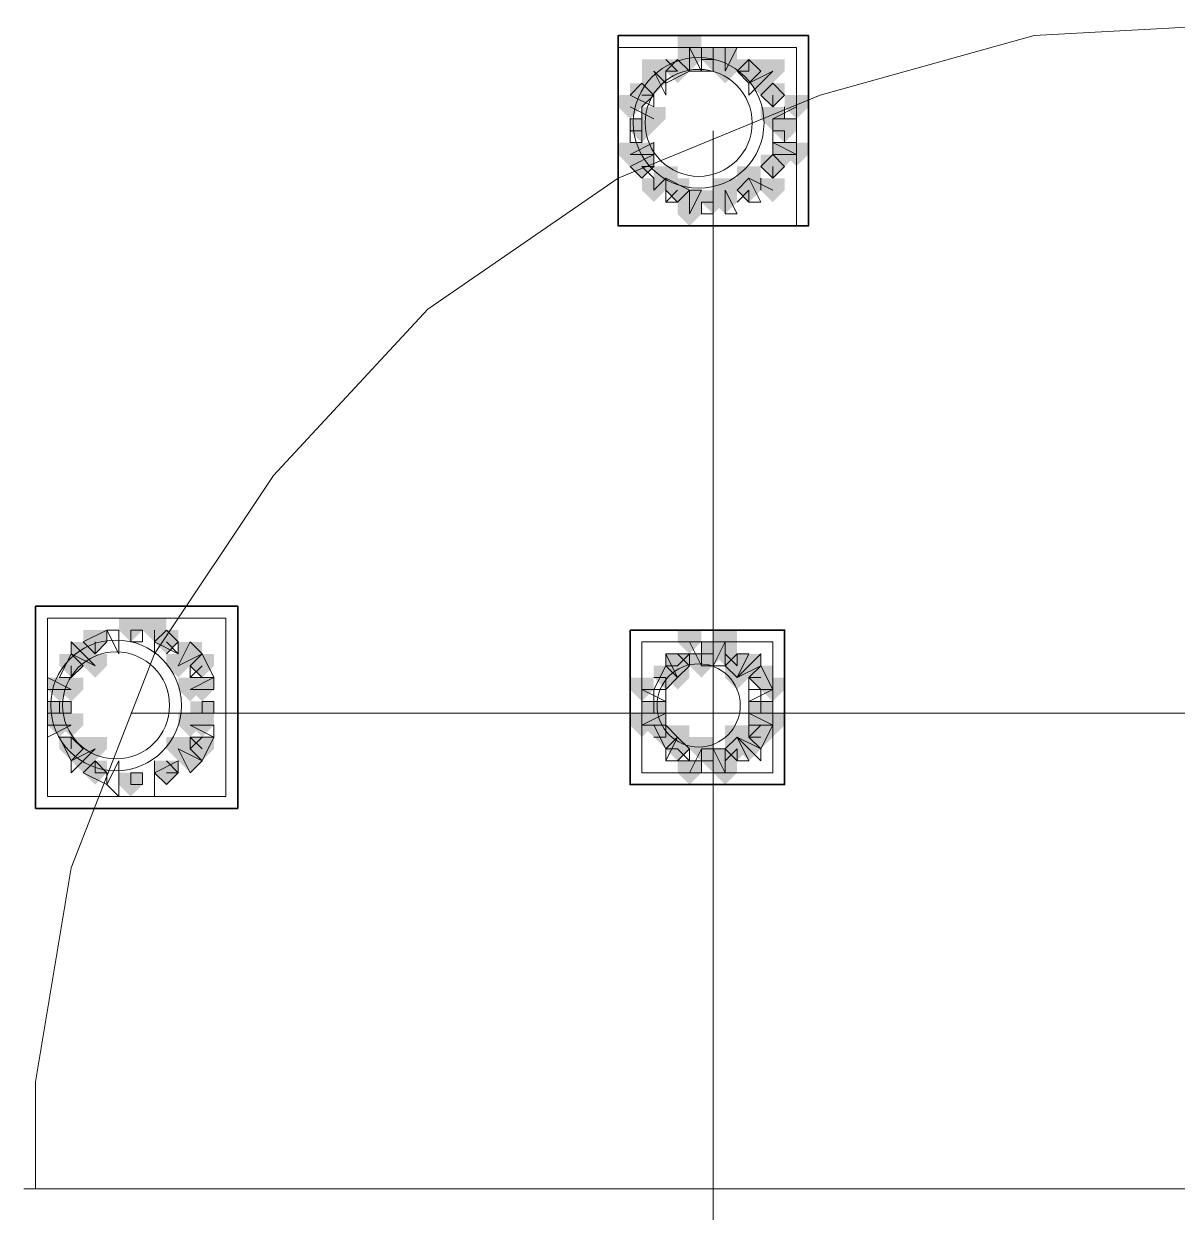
# Model space of a CAD drawing. Header units: millimetres. Extents: x 2315 to 4619, y 1334 to 1897.
# Drawn here: x 3522.01 to 3527.93, y 1554.59 to 1560.69 of the extents above; entities that cross this region are included whole.
import ezdxf

# ---------------------------------------------------------------- set-up
doc = ezdxf.new("R2010")
doc.units = ezdxf.units.MM
for name, color, linetype, true_color in [('PDF_10', 7, 'Continuous', 0x00b85c), ('PDF_AXIS', 7, 'Continuous', 0x00b85c), ('PDF_柱构件', 7, 'Continuous', 0x00b85c), ('PDF_转运站初步方案', 7, 'Continuous', 0x00b85c)]:
    doc.layers.add(name, color=color, linetype=linetype, true_color=true_color)
doc.layers.add('PDF_中心线层', color=1, linetype='Continuous')
doc.layers.add('PDF_粗实线层', color=7, linetype='Continuous')

msp = doc.modelspace()

# ---------------------------------------------------------------- hatches: boundary and pattern name
at = {"layer": 'PDF_10', "transparency": 33554559}
for points in [[(3525.5509, 1560.5703), (3525.4899, 1560.5703), (3525.4899, 1560.5093), (3525.5509, 1560.4482), (3525.612, 1560.5093), (3525.612, 1560.5703)], [(3525.5509, 1560.5703), (3525.4899, 1560.5703), (3525.4899, 1560.5093), (3525.5509, 1560.4482), (3525.612, 1560.5093), (3525.612, 1560.5703)], [(3525.5509, 1560.5703), (3525.4899, 1560.5703), (3525.4899, 1560.5093), (3525.5509, 1560.4482), (3525.612, 1560.5093), (3525.612, 1560.5703)], [(3525.3677, 1560.5093), (3525.3066, 1560.5093), (3525.3066, 1560.4482), (3525.3677, 1560.3871), (3525.4288, 1560.4482), (3525.4288, 1560.5093)], [(3525.3677, 1560.5093), (3525.3066, 1560.5093), (3525.3066, 1560.4482), (3525.3677, 1560.3871), (3525.4288, 1560.4482), (3525.4288, 1560.5093)], [(3525.7342, 1560.5093), (3525.6731, 1560.5093), (3525.6731, 1560.4482), (3525.7342, 1560.3871), (3525.7953, 1560.4482), (3525.7953, 1560.5093)], [(3525.7342, 1560.5093), (3525.6731, 1560.5093), (3525.6731, 1560.4482), (3525.7342, 1560.3871), (3525.7953, 1560.4482), (3525.7953, 1560.5093)], [(3525.1845, 1560.3871), (3525.1234, 1560.3871), (3525.1234, 1560.326), (3525.1845, 1560.2649), (3525.2455, 1560.326), (3525.2455, 1560.3871)], [(3525.1845, 1560.3871), (3525.1234, 1560.3871), (3525.1234, 1560.326), (3525.1845, 1560.2649), (3525.2455, 1560.326), (3525.2455, 1560.3871)], [(3525.8563, 1560.3871), (3525.7953, 1560.3871), (3525.7953, 1560.326), (3525.8563, 1560.2649), (3525.9174, 1560.326), (3525.9174, 1560.3871)], [(3525.8563, 1560.3871), (3525.7953, 1560.3871), (3525.7953, 1560.326), (3525.8563, 1560.2649), (3525.9174, 1560.326), (3525.9174, 1560.3871)], [(3525.8563, 1560.3871), (3525.7953, 1560.3871), (3525.7953, 1560.326), (3525.8563, 1560.2649), (3525.9174, 1560.326), (3525.9174, 1560.3871)], [(3525.1845, 1560.2039), (3525.1234, 1560.2039), (3525.1234, 1560.1428), (3525.1845, 1560.0817), (3525.2455, 1560.1428), (3525.2455, 1560.2039)], [(3525.1845, 1560.2039), (3525.1234, 1560.2039), (3525.1234, 1560.1428), (3525.1845, 1560.0817), (3525.2455, 1560.1428), (3525.2455, 1560.2039)], [(3525.9174, 1560.2039), (3525.8563, 1560.2039), (3525.8563, 1560.1428), (3525.9174, 1560.0817), (3525.9785, 1560.1428), (3525.9785, 1560.2039)], [(3525.9174, 1560.2039), (3525.8563, 1560.2039), (3525.8563, 1560.1428), (3525.9174, 1560.0817), (3525.9785, 1560.1428), (3525.9785, 1560.2039)], [(3525.1845, 1560.0206), (3525.1234, 1560.0206), (3525.1234, 1559.9595), (3525.1845, 1559.8985), (3525.2455, 1559.9595), (3525.2455, 1560.0206)], [(3525.1845, 1560.0206), (3525.1234, 1560.0206), (3525.1234, 1559.9595), (3525.1845, 1559.8985), (3525.2455, 1559.9595), (3525.2455, 1560.0206)], [(3525.8563, 1560.0206), (3525.7953, 1560.0206), (3525.7953, 1559.9595), (3525.8563, 1559.8985), (3525.9174, 1559.9595), (3525.9174, 1560.0206)], [(3525.8563, 1560.0206), (3525.7953, 1560.0206), (3525.7953, 1559.9595), (3525.8563, 1559.8985), (3525.9174, 1559.9595), (3525.9174, 1560.0206)], [(3525.8563, 1560.0206), (3525.7953, 1560.0206), (3525.7953, 1559.9595), (3525.8563, 1559.8985), (3525.9174, 1559.9595), (3525.9174, 1560.0206)], [(3525.3677, 1559.8985), (3525.3066, 1559.8985), (3525.3066, 1559.8374), (3525.3677, 1559.7763), (3525.4288, 1559.8374), (3525.4288, 1559.8985)], [(3525.3677, 1559.8985), (3525.3066, 1559.8985), (3525.3066, 1559.8374), (3525.3677, 1559.7763), (3525.4288, 1559.8374), (3525.4288, 1559.8985)], [(3525.7342, 1559.8985), (3525.6731, 1559.8985), (3525.6731, 1559.8374), (3525.7342, 1559.7763), (3525.7953, 1559.8374), (3525.7953, 1559.8985)], [(3525.7342, 1559.8985), (3525.6731, 1559.8985), (3525.6731, 1559.8374), (3525.7342, 1559.7763), (3525.7953, 1559.8374), (3525.7953, 1559.8985)], [(3525.5509, 1559.8374), (3525.4899, 1559.8374), (3525.4899, 1559.7763), (3525.5509, 1559.7152), (3525.612, 1559.7763), (3525.612, 1559.8374)], [(3525.5509, 1559.8374), (3525.4899, 1559.8374), (3525.4899, 1559.7763), (3525.5509, 1559.7152), (3525.612, 1559.7763), (3525.612, 1559.8374)], [(3522.558, 1557.6385), (3522.4969, 1557.6385), (3522.4969, 1557.5774), (3522.558, 1557.5163), (3522.619, 1557.5774), (3522.619, 1557.6385)], [(3522.558, 1557.6385), (3522.4969, 1557.6385), (3522.4969, 1557.5774), (3522.558, 1557.5163), (3522.619, 1557.5774), (3522.619, 1557.6385)], [(3522.3747, 1557.5774), (3522.3136, 1557.5774), (3522.3136, 1557.5163), (3522.3747, 1557.4552), (3522.4358, 1557.5163), (3522.4358, 1557.5774)], [(3522.3747, 1557.5774), (3522.3136, 1557.5774), (3522.3136, 1557.5163), (3522.3747, 1557.4552), (3522.4358, 1557.5163), (3522.4358, 1557.5774)], [(3522.7412, 1557.5774), (3522.6801, 1557.5774), (3522.6801, 1557.5163), (3522.7412, 1557.4552), (3522.8023, 1557.5163), (3522.8023, 1557.5774)], [(3522.7412, 1557.5774), (3522.6801, 1557.5774), (3522.6801, 1557.5163), (3522.7412, 1557.4552), (3522.8023, 1557.5163), (3522.8023, 1557.5774)], [(3525.5509, 1557.5163), (3525.4899, 1557.5163), (3525.4899, 1557.4552), (3525.5509, 1557.3941), (3525.612, 1557.4552), (3525.612, 1557.5163)], [(3525.5509, 1557.5163), (3525.4899, 1557.5163), (3525.4899, 1557.4552), (3525.5509, 1557.3941), (3525.612, 1557.4552), (3525.612, 1557.5163)], [(3525.5509, 1557.5163), (3525.4899, 1557.5163), (3525.4899, 1557.4552), (3525.5509, 1557.3941), (3525.612, 1557.4552), (3525.612, 1557.5163)], [(3522.2526, 1557.4552), (3522.1915, 1557.4552), (3522.1915, 1557.3941), (3522.2526, 1557.333), (3522.3136, 1557.3941), (3522.3136, 1557.4552)], [(3522.2526, 1557.4552), (3522.1915, 1557.4552), (3522.1915, 1557.3941), (3522.2526, 1557.333), (3522.3136, 1557.3941), (3522.3136, 1557.4552)], [(3522.9245, 1557.4552), (3522.8634, 1557.4552), (3522.8634, 1557.3941), (3522.9245, 1557.333), (3522.9855, 1557.3941), (3522.9855, 1557.4552)], [(3522.9245, 1557.4552), (3522.8634, 1557.4552), (3522.8634, 1557.3941), (3522.9245, 1557.333), (3522.9855, 1557.3941), (3522.9855, 1557.4552)], [(3525.3677, 1557.4552), (3525.3066, 1557.4552), (3525.3066, 1557.3941), (3525.3677, 1557.333), (3525.4288, 1557.3941), (3525.4288, 1557.4552)], [(3525.3677, 1557.4552), (3525.3066, 1557.4552), (3525.3066, 1557.3941), (3525.3677, 1557.333), (3525.4288, 1557.3941), (3525.4288, 1557.4552)], [(3525.6731, 1557.4552), (3525.612, 1557.4552), (3525.612, 1557.3941), (3525.6731, 1557.333), (3525.7342, 1557.3941), (3525.7342, 1557.4552)], [(3525.6731, 1557.4552), (3525.612, 1557.4552), (3525.612, 1557.3941), (3525.6731, 1557.333), (3525.7342, 1557.3941), (3525.7342, 1557.4552)], [(3525.3066, 1557.3941), (3525.2455, 1557.3941), (3525.2455, 1557.333), (3525.3066, 1557.272), (3525.3677, 1557.333), (3525.3677, 1557.3941)], [(3525.3066, 1557.3941), (3525.2455, 1557.3941), (3525.2455, 1557.333), (3525.3066, 1557.272), (3525.3677, 1557.333), (3525.3677, 1557.3941)], [(3525.7953, 1557.3941), (3525.7342, 1557.3941), (3525.7342, 1557.333), (3525.7953, 1557.272), (3525.8563, 1557.333), (3525.8563, 1557.3941)], [(3525.7953, 1557.3941), (3525.7342, 1557.3941), (3525.7342, 1557.333), (3525.7953, 1557.272), (3525.8563, 1557.333), (3525.8563, 1557.3941)], [(3522.1915, 1557.2109), (3522.1304, 1557.2109), (3522.1304, 1557.1498), (3522.1915, 1557.0887), (3522.2526, 1557.1498), (3522.2526, 1557.2109)], [(3522.1915, 1557.2109), (3522.1304, 1557.2109), (3522.1304, 1557.1498), (3522.1915, 1557.0887), (3522.2526, 1557.1498), (3522.2526, 1557.2109)], [(3522.9245, 1557.2109), (3522.8634, 1557.2109), (3522.8634, 1557.1498), (3522.9245, 1557.0887), (3522.9855, 1557.1498), (3522.9855, 1557.2109)], [(3522.9245, 1557.2109), (3522.8634, 1557.2109), (3522.8634, 1557.1498), (3522.9245, 1557.0887), (3522.9855, 1557.1498), (3522.9855, 1557.2109)], [(3525.2455, 1557.2109), (3525.1845, 1557.2109), (3525.1845, 1557.1498), (3525.2455, 1557.0887), (3525.3066, 1557.1498), (3525.3066, 1557.2109)], [(3525.2455, 1557.2109), (3525.1845, 1557.2109), (3525.1845, 1557.1498), (3525.2455, 1557.0887), (3525.3066, 1557.1498), (3525.3066, 1557.2109)], [(3525.7953, 1557.2109), (3525.7342, 1557.2109), (3525.7342, 1557.1498), (3525.7953, 1557.0887), (3525.8563, 1557.1498), (3525.8563, 1557.2109)], [(3525.7953, 1557.2109), (3525.7342, 1557.2109), (3525.7342, 1557.1498), (3525.7953, 1557.0887), (3525.8563, 1557.1498), (3525.8563, 1557.2109)], [(3525.3066, 1557.0887), (3525.2455, 1557.0887), (3525.2455, 1557.0276), (3525.3066, 1556.9666), (3525.3677, 1557.0276), (3525.3677, 1557.0887)], [(3525.3066, 1557.0887), (3525.2455, 1557.0887), (3525.2455, 1557.0276), (3525.3066, 1556.9666), (3525.3677, 1557.0276), (3525.3677, 1557.0887)], [(3525.7953, 1557.0887), (3525.7342, 1557.0887), (3525.7342, 1557.0276), (3525.7953, 1556.9666), (3525.8563, 1557.0276), (3525.8563, 1557.0887)], [(3525.7953, 1557.0887), (3525.7342, 1557.0887), (3525.7342, 1557.0276), (3525.7953, 1556.9666), (3525.8563, 1557.0276), (3525.8563, 1557.0887)], [(3522.2526, 1557.0276), (3522.1915, 1557.0276), (3522.1915, 1556.9666), (3522.2526, 1556.9055), (3522.3136, 1556.9666), (3522.3136, 1557.0276)], [(3522.2526, 1557.0276), (3522.1915, 1557.0276), (3522.1915, 1556.9666), (3522.2526, 1556.9055), (3522.3136, 1556.9666), (3522.3136, 1557.0276)], [(3522.9245, 1557.0276), (3522.8634, 1557.0276), (3522.8634, 1556.9666), (3522.9245, 1556.9055), (3522.9855, 1556.9666), (3522.9855, 1557.0276)], [(3522.9245, 1557.0276), (3522.8634, 1557.0276), (3522.8634, 1556.9666), (3522.9245, 1556.9055), (3522.9855, 1556.9666), (3522.9855, 1557.0276)], [(3525.3677, 1557.0276), (3525.3066, 1557.0276), (3525.3066, 1556.9666), (3525.3677, 1556.9055), (3525.4288, 1556.9666), (3525.4288, 1557.0276)], [(3525.3677, 1557.0276), (3525.3066, 1557.0276), (3525.3066, 1556.9666), (3525.3677, 1556.9055), (3525.4288, 1556.9666), (3525.4288, 1557.0276)], [(3525.6731, 1557.0276), (3525.612, 1557.0276), (3525.612, 1556.9666), (3525.6731, 1556.9055), (3525.7342, 1556.9666), (3525.7342, 1557.0276)], [(3525.6731, 1557.0276), (3525.612, 1557.0276), (3525.612, 1556.9666), (3525.6731, 1556.9055), (3525.7342, 1556.9666), (3525.7342, 1557.0276)], [(3525.5509, 1556.9666), (3525.4899, 1556.9666), (3525.4899, 1556.9055), (3525.5509, 1556.8444), (3525.612, 1556.9055), (3525.612, 1556.9666)], [(3525.5509, 1556.9666), (3525.4899, 1556.9666), (3525.4899, 1556.9055), (3525.5509, 1556.8444), (3525.612, 1556.9055), (3525.612, 1556.9666)], [(3525.5509, 1556.9666), (3525.4899, 1556.9666), (3525.4899, 1556.9055), (3525.5509, 1556.8444), (3525.612, 1556.9055), (3525.612, 1556.9666)], [(3522.3747, 1556.9055), (3522.3136, 1556.9055), (3522.3136, 1556.8444), (3522.3747, 1556.7833), (3522.4358, 1556.8444), (3522.4358, 1556.9055)], [(3522.3747, 1556.9055), (3522.3136, 1556.9055), (3522.3136, 1556.8444), (3522.3747, 1556.7833), (3522.4358, 1556.8444), (3522.4358, 1556.9055)], [(3522.7412, 1556.9055), (3522.6801, 1556.9055), (3522.6801, 1556.8444), (3522.7412, 1556.7833), (3522.8023, 1556.8444), (3522.8023, 1556.9055)], [(3522.7412, 1556.9055), (3522.6801, 1556.9055), (3522.6801, 1556.8444), (3522.7412, 1556.7833), (3522.8023, 1556.8444), (3522.8023, 1556.9055)], [(3522.558, 1556.8444), (3522.4969, 1556.8444), (3522.4969, 1556.7833), (3522.558, 1556.7222), (3522.619, 1556.7833), (3522.619, 1556.8444)], [(3522.558, 1556.8444), (3522.4969, 1556.8444), (3522.4969, 1556.7833), (3522.558, 1556.7222), (3522.619, 1556.7833), (3522.619, 1556.8444)]]:
    msp.add_hatch(color=256, dxfattribs=at).paths.add_polyline_path(points)
at = {"layer": 'PDF_柱构件', "transparency": 33554559}
for points in [[(3525.4288, 1560.6314), (3525.3677, 1560.6314), (3525.3677, 1560.5703), (3525.4288, 1560.5093), (3525.4899, 1560.5703), (3525.4899, 1560.6314)], [(3525.4288, 1560.5703), (3525.3677, 1560.5703), (3525.3677, 1560.5093), (3525.4288, 1560.4482), (3525.4899, 1560.5093), (3525.4899, 1560.5703)], [(3525.612, 1560.5703), (3525.5509, 1560.5703), (3525.5509, 1560.5093), (3525.612, 1560.4482), (3525.6731, 1560.5093), (3525.6731, 1560.5703)], [(3525.2455, 1560.5093), (3525.1845, 1560.5093), (3525.1845, 1560.4482), (3525.2455, 1560.3871), (3525.3066, 1560.4482), (3525.3066, 1560.5093)], [(3525.612, 1560.5093), (3525.5509, 1560.5093), (3525.5509, 1560.4482), (3525.612, 1560.3871), (3525.6731, 1560.4482), (3525.6731, 1560.5093)], [(3525.8563, 1560.5093), (3525.7953, 1560.5093), (3525.7953, 1560.4482), (3525.8563, 1560.3871), (3525.9174, 1560.4482), (3525.9174, 1560.5093)], [(3525.2455, 1560.4482), (3525.1845, 1560.4482), (3525.1845, 1560.3871), (3525.2455, 1560.326), (3525.3066, 1560.3871), (3525.3066, 1560.4482)], [(3525.7953, 1560.4482), (3525.7342, 1560.4482), (3525.7342, 1560.3871), (3525.7953, 1560.326), (3525.8563, 1560.3871), (3525.8563, 1560.4482)], [(3525.1234, 1560.326), (3525.0623, 1560.326), (3525.0623, 1560.2649), (3525.1234, 1560.2039), (3525.1845, 1560.2649), (3525.1845, 1560.326)], [(3525.9785, 1560.326), (3525.9174, 1560.326), (3525.9174, 1560.2649), (3525.9785, 1560.2039), (3526.0396, 1560.2649), (3526.0396, 1560.326)], [(3525.2455, 1560.2649), (3525.1845, 1560.2649), (3525.1845, 1560.2039), (3525.2455, 1560.1428), (3525.3066, 1560.2039), (3525.3066, 1560.2649)], [(3525.8563, 1560.2649), (3525.7953, 1560.2649), (3525.7953, 1560.2039), (3525.8563, 1560.1428), (3525.9174, 1560.2039), (3525.9174, 1560.2649)], [(3525.1234, 1560.0817), (3525.0623, 1560.0817), (3525.0623, 1560.0206), (3525.1234, 1559.9595), (3525.1845, 1560.0206), (3525.1845, 1560.0817)], [(3525.1845, 1560.0817), (3525.1234, 1560.0817), (3525.1234, 1560.0206), (3525.1845, 1559.9595), (3525.2455, 1560.0206), (3525.2455, 1560.0817)], [(3525.9174, 1560.0817), (3525.8563, 1560.0817), (3525.8563, 1560.0206), (3525.9174, 1559.9595), (3525.9785, 1560.0206), (3525.9785, 1560.0817)], [(3525.9785, 1560.0817), (3525.9174, 1560.0817), (3525.9174, 1560.0206), (3525.9785, 1559.9595), (3526.0396, 1560.0206), (3526.0396, 1560.0817)], [(3525.3066, 1559.9595), (3525.2455, 1559.9595), (3525.2455, 1559.8985), (3525.3066, 1559.8374), (3525.3677, 1559.8985), (3525.3677, 1559.9595)], [(3525.7342, 1559.9595), (3525.6731, 1559.9595), (3525.6731, 1559.8985), (3525.7342, 1559.8374), (3525.7953, 1559.8985), (3525.7953, 1559.9595)], [(3525.2455, 1559.8985), (3525.1845, 1559.8985), (3525.1845, 1559.8374), (3525.2455, 1559.7763), (3525.3066, 1559.8374), (3525.3066, 1559.8985)], [(3525.612, 1559.8985), (3525.5509, 1559.8985), (3525.5509, 1559.8374), (3525.612, 1559.7763), (3525.6731, 1559.8374), (3525.6731, 1559.8985)], [(3525.8563, 1559.8985), (3525.7953, 1559.8985), (3525.7953, 1559.8374), (3525.8563, 1559.7763), (3525.9174, 1559.8374), (3525.9174, 1559.8985)], [(3525.4288, 1559.8374), (3525.3677, 1559.8374), (3525.3677, 1559.7763), (3525.4288, 1559.7152), (3525.4899, 1559.7763), (3525.4899, 1559.8374)], [(3525.612, 1559.8374), (3525.5509, 1559.8374), (3525.5509, 1559.7763), (3525.612, 1559.7152), (3525.6731, 1559.7763), (3525.6731, 1559.8374)], [(3525.4288, 1559.7763), (3525.3677, 1559.7763), (3525.3677, 1559.7152), (3525.4288, 1559.6541), (3525.4899, 1559.7152), (3525.4899, 1559.7763)], [(3522.6801, 1557.6385), (3522.619, 1557.6385), (3522.619, 1557.5774), (3522.6801, 1557.5163), (3522.7412, 1557.5774), (3522.7412, 1557.6385)], [(3525.4288, 1557.5774), (3525.3677, 1557.5774), (3525.3677, 1557.5163), (3525.4288, 1557.4552), (3525.4899, 1557.5163), (3525.4899, 1557.5774)], [(3525.612, 1557.5774), (3525.5509, 1557.5774), (3525.5509, 1557.5163), (3525.612, 1557.4552), (3525.6731, 1557.5163), (3525.6731, 1557.5774)], [(3522.3136, 1557.5163), (3522.2526, 1557.5163), (3522.2526, 1557.4552), (3522.3136, 1557.3941), (3522.3747, 1557.4552), (3522.3747, 1557.5163)], [(3522.8634, 1557.5163), (3522.8023, 1557.5163), (3522.8023, 1557.4552), (3522.8634, 1557.3941), (3522.9245, 1557.4552), (3522.9245, 1557.5163)], [(3525.612, 1557.5163), (3525.5509, 1557.5163), (3525.5509, 1557.4552), (3525.612, 1557.3941), (3525.6731, 1557.4552), (3525.6731, 1557.5163)], [(3522.3747, 1557.4552), (3522.3136, 1557.4552), (3522.3136, 1557.3941), (3522.3747, 1557.333), (3522.4358, 1557.3941), (3522.4358, 1557.4552)], [(3522.8023, 1557.4552), (3522.7412, 1557.4552), (3522.7412, 1557.3941), (3522.8023, 1557.333), (3522.8634, 1557.3941), (3522.8634, 1557.4552)], [(3525.4899, 1557.4552), (3525.4288, 1557.4552), (3525.4288, 1557.3941), (3525.4899, 1557.333), (3525.5509, 1557.3941), (3525.5509, 1557.4552)], [(3525.7342, 1557.4552), (3525.6731, 1557.4552), (3525.6731, 1557.3941), (3525.7342, 1557.333), (3525.7953, 1557.3941), (3525.7953, 1557.4552)], [(3525.3677, 1557.3941), (3525.3066, 1557.3941), (3525.3066, 1557.333), (3525.3677, 1557.272), (3525.4288, 1557.333), (3525.4288, 1557.3941)], [(3525.6731, 1557.3941), (3525.612, 1557.3941), (3525.612, 1557.333), (3525.6731, 1557.272), (3525.7342, 1557.333), (3525.7342, 1557.3941)], [(3522.1915, 1557.333), (3522.1304, 1557.333), (3522.1304, 1557.272), (3522.1915, 1557.2109), (3522.2526, 1557.272), (3522.2526, 1557.333)], [(3522.2526, 1557.333), (3522.1915, 1557.333), (3522.1915, 1557.272), (3522.2526, 1557.2109), (3522.3136, 1557.272), (3522.3136, 1557.333)], [(3522.8634, 1557.333), (3522.8023, 1557.333), (3522.8023, 1557.272), (3522.8634, 1557.2109), (3522.9245, 1557.272), (3522.9245, 1557.333)], [(3522.9245, 1557.333), (3522.8634, 1557.333), (3522.8634, 1557.272), (3522.9245, 1557.2109), (3522.9855, 1557.272), (3522.9855, 1557.333)], [(3525.1845, 1557.333), (3525.1234, 1557.333), (3525.1234, 1557.272), (3525.1845, 1557.2109), (3525.2455, 1557.272), (3525.2455, 1557.333)], [(3525.8563, 1557.333), (3525.7953, 1557.333), (3525.7953, 1557.272), (3525.8563, 1557.2109), (3525.9174, 1557.272), (3525.9174, 1557.333)], [(3522.1915, 1557.1498), (3522.1304, 1557.1498), (3522.1304, 1557.0887), (3522.1915, 1557.0276), (3522.2526, 1557.0887), (3522.2526, 1557.1498)], [(3522.2526, 1557.1498), (3522.1915, 1557.1498), (3522.1915, 1557.0887), (3522.2526, 1557.0276), (3522.3136, 1557.0887), (3522.3136, 1557.1498)], [(3522.8634, 1557.1498), (3522.8023, 1557.1498), (3522.8023, 1557.0887), (3522.8634, 1557.0276), (3522.9245, 1557.0887), (3522.9245, 1557.1498)], [(3522.9245, 1557.1498), (3522.8634, 1557.1498), (3522.8634, 1557.0887), (3522.9245, 1557.0276), (3522.9855, 1557.0887), (3522.9855, 1557.1498)], [(3525.1845, 1557.1498), (3525.1234, 1557.1498), (3525.1234, 1557.0887), (3525.1845, 1557.0276), (3525.2455, 1557.0887), (3525.2455, 1557.1498)], [(3525.2455, 1557.1498), (3525.1845, 1557.1498), (3525.1845, 1557.0887), (3525.2455, 1557.0276), (3525.3066, 1557.0887), (3525.3066, 1557.1498)], [(3525.7953, 1557.1498), (3525.7342, 1557.1498), (3525.7342, 1557.0887), (3525.7953, 1557.0276), (3525.8563, 1557.0887), (3525.8563, 1557.1498)], [(3525.8563, 1557.1498), (3525.7953, 1557.1498), (3525.7953, 1557.0887), (3525.8563, 1557.0276), (3525.9174, 1557.0887), (3525.9174, 1557.1498)], [(3525.3677, 1557.0887), (3525.3066, 1557.0887), (3525.3066, 1557.0276), (3525.3677, 1556.9666), (3525.4288, 1557.0276), (3525.4288, 1557.0887)], [(3525.6731, 1557.0887), (3525.612, 1557.0887), (3525.612, 1557.0276), (3525.6731, 1556.9666), (3525.7342, 1557.0276), (3525.7342, 1557.0887)], [(3522.3747, 1557.0276), (3522.3136, 1557.0276), (3522.3136, 1556.9666), (3522.3747, 1556.9055), (3522.4358, 1556.9666), (3522.4358, 1557.0276)], [(3522.8023, 1557.0276), (3522.7412, 1557.0276), (3522.7412, 1556.9666), (3522.8023, 1556.9055), (3522.8634, 1556.9666), (3522.8634, 1557.0276)], [(3525.4899, 1557.0276), (3525.4288, 1557.0276), (3525.4288, 1556.9666), (3525.4899, 1556.9055), (3525.5509, 1556.9666), (3525.5509, 1557.0276)], [(3525.7342, 1557.0276), (3525.6731, 1557.0276), (3525.6731, 1556.9666), (3525.7342, 1556.9055), (3525.7953, 1556.9666), (3525.7953, 1557.0276)], [(3522.3136, 1556.9666), (3522.2526, 1556.9666), (3522.2526, 1556.9055), (3522.3136, 1556.8444), (3522.3747, 1556.9055), (3522.3747, 1556.9666)], [(3522.8634, 1556.9666), (3522.8023, 1556.9666), (3522.8023, 1556.9055), (3522.8634, 1556.8444), (3522.9245, 1556.9055), (3522.9245, 1556.9666)], [(3525.612, 1556.9666), (3525.5509, 1556.9666), (3525.5509, 1556.9055), (3525.612, 1556.8444), (3525.6731, 1556.9055), (3525.6731, 1556.9666)], [(3525.4288, 1556.9055), (3525.3677, 1556.9055), (3525.3677, 1556.8444), (3525.4288, 1556.7833), (3525.4899, 1556.8444), (3525.4899, 1556.9055)], [(3525.612, 1556.9055), (3525.5509, 1556.9055), (3525.5509, 1556.8444), (3525.612, 1556.7833), (3525.6731, 1556.8444), (3525.6731, 1556.9055)]]:
    msp.add_hatch(color=256, dxfattribs=at).paths.add_polyline_path(points)
at = {"layer": 'PDF_转运站初步方案', "transparency": 33554559}
for points in [[(3525.5509, 1560.5703), (3525.4899, 1560.5703), (3525.4899, 1560.5093), (3525.5509, 1560.4482), (3525.612, 1560.5093), (3525.612, 1560.5703)], [(3525.5509, 1560.5703), (3525.4899, 1560.5703), (3525.4899, 1560.5093), (3525.5509, 1560.4482), (3525.612, 1560.5093), (3525.612, 1560.5703)], [(3525.3677, 1560.5093), (3525.3066, 1560.5093), (3525.3066, 1560.4482), (3525.3677, 1560.3871), (3525.4288, 1560.4482), (3525.4288, 1560.5093)], [(3525.3677, 1560.5093), (3525.3066, 1560.5093), (3525.3066, 1560.4482), (3525.3677, 1560.3871), (3525.4288, 1560.4482), (3525.4288, 1560.5093)], [(3525.7342, 1560.5093), (3525.6731, 1560.5093), (3525.6731, 1560.4482), (3525.7342, 1560.3871), (3525.7953, 1560.4482), (3525.7953, 1560.5093)], [(3525.7342, 1560.5093), (3525.6731, 1560.5093), (3525.6731, 1560.4482), (3525.7342, 1560.3871), (3525.7953, 1560.4482), (3525.7953, 1560.5093)], [(3525.1845, 1560.3871), (3525.1234, 1560.3871), (3525.1234, 1560.326), (3525.1845, 1560.2649), (3525.2455, 1560.326), (3525.2455, 1560.3871)], [(3525.1845, 1560.3871), (3525.1234, 1560.3871), (3525.1234, 1560.326), (3525.1845, 1560.2649), (3525.2455, 1560.326), (3525.2455, 1560.3871)], [(3525.8563, 1560.3871), (3525.7953, 1560.3871), (3525.7953, 1560.326), (3525.8563, 1560.2649), (3525.9174, 1560.326), (3525.9174, 1560.3871)], [(3525.8563, 1560.3871), (3525.7953, 1560.3871), (3525.7953, 1560.326), (3525.8563, 1560.2649), (3525.9174, 1560.326), (3525.9174, 1560.3871)], [(3525.1845, 1560.2039), (3525.1234, 1560.2039), (3525.1234, 1560.1428), (3525.1845, 1560.0817), (3525.2455, 1560.1428), (3525.2455, 1560.2039)], [(3525.1845, 1560.2039), (3525.1234, 1560.2039), (3525.1234, 1560.1428), (3525.1845, 1560.0817), (3525.2455, 1560.1428), (3525.2455, 1560.2039)], [(3525.9174, 1560.2039), (3525.8563, 1560.2039), (3525.8563, 1560.1428), (3525.9174, 1560.0817), (3525.9785, 1560.1428), (3525.9785, 1560.2039)], [(3525.9174, 1560.2039), (3525.8563, 1560.2039), (3525.8563, 1560.1428), (3525.9174, 1560.0817), (3525.9785, 1560.1428), (3525.9785, 1560.2039)], [(3525.1845, 1560.0206), (3525.1234, 1560.0206), (3525.1234, 1559.9595), (3525.1845, 1559.8985), (3525.2455, 1559.9595), (3525.2455, 1560.0206)], [(3525.1845, 1560.0206), (3525.1234, 1560.0206), (3525.1234, 1559.9595), (3525.1845, 1559.8985), (3525.2455, 1559.9595), (3525.2455, 1560.0206)], [(3525.8563, 1560.0206), (3525.7953, 1560.0206), (3525.7953, 1559.9595), (3525.8563, 1559.8985), (3525.9174, 1559.9595), (3525.9174, 1560.0206)], [(3525.8563, 1560.0206), (3525.7953, 1560.0206), (3525.7953, 1559.9595), (3525.8563, 1559.8985), (3525.9174, 1559.9595), (3525.9174, 1560.0206)], [(3525.3677, 1559.8985), (3525.3066, 1559.8985), (3525.3066, 1559.8374), (3525.3677, 1559.7763), (3525.4288, 1559.8374), (3525.4288, 1559.8985)], [(3525.3677, 1559.8985), (3525.3066, 1559.8985), (3525.3066, 1559.8374), (3525.3677, 1559.7763), (3525.4288, 1559.8374), (3525.4288, 1559.8985)], [(3525.7342, 1559.8985), (3525.6731, 1559.8985), (3525.6731, 1559.8374), (3525.7342, 1559.7763), (3525.7953, 1559.8374), (3525.7953, 1559.8985)], [(3525.7342, 1559.8985), (3525.6731, 1559.8985), (3525.6731, 1559.8374), (3525.7342, 1559.7763), (3525.7953, 1559.8374), (3525.7953, 1559.8985)], [(3525.5509, 1559.8374), (3525.4899, 1559.8374), (3525.4899, 1559.7763), (3525.5509, 1559.7152), (3525.612, 1559.7763), (3525.612, 1559.8374)], [(3525.5509, 1559.8374), (3525.4899, 1559.8374), (3525.4899, 1559.7763), (3525.5509, 1559.7152), (3525.612, 1559.7763), (3525.612, 1559.8374)], [(3522.558, 1557.6385), (3522.4969, 1557.6385), (3522.4969, 1557.5774), (3522.558, 1557.5163), (3522.619, 1557.5774), (3522.619, 1557.6385)], [(3522.558, 1557.6385), (3522.4969, 1557.6385), (3522.4969, 1557.5774), (3522.558, 1557.5163), (3522.619, 1557.5774), (3522.619, 1557.6385)], [(3522.3747, 1557.5774), (3522.3136, 1557.5774), (3522.3136, 1557.5163), (3522.3747, 1557.4552), (3522.4358, 1557.5163), (3522.4358, 1557.5774)], [(3522.3747, 1557.5774), (3522.3136, 1557.5774), (3522.3136, 1557.5163), (3522.3747, 1557.4552), (3522.4358, 1557.5163), (3522.4358, 1557.5774)], [(3522.7412, 1557.5774), (3522.6801, 1557.5774), (3522.6801, 1557.5163), (3522.7412, 1557.4552), (3522.8023, 1557.5163), (3522.8023, 1557.5774)], [(3522.7412, 1557.5774), (3522.6801, 1557.5774), (3522.6801, 1557.5163), (3522.7412, 1557.4552), (3522.8023, 1557.5163), (3522.8023, 1557.5774)], [(3525.5509, 1557.5163), (3525.4899, 1557.5163), (3525.4899, 1557.4552), (3525.5509, 1557.3941), (3525.612, 1557.4552), (3525.612, 1557.5163)], [(3525.5509, 1557.5163), (3525.4899, 1557.5163), (3525.4899, 1557.4552), (3525.5509, 1557.3941), (3525.612, 1557.4552), (3525.612, 1557.5163)], [(3522.2526, 1557.4552), (3522.1915, 1557.4552), (3522.1915, 1557.3941), (3522.2526, 1557.333), (3522.3136, 1557.3941), (3522.3136, 1557.4552)], [(3522.2526, 1557.4552), (3522.1915, 1557.4552), (3522.1915, 1557.3941), (3522.2526, 1557.333), (3522.3136, 1557.3941), (3522.3136, 1557.4552)], [(3522.9245, 1557.4552), (3522.8634, 1557.4552), (3522.8634, 1557.3941), (3522.9245, 1557.333), (3522.9855, 1557.3941), (3522.9855, 1557.4552)], [(3522.9245, 1557.4552), (3522.8634, 1557.4552), (3522.8634, 1557.3941), (3522.9245, 1557.333), (3522.9855, 1557.3941), (3522.9855, 1557.4552)], [(3525.3677, 1557.4552), (3525.3066, 1557.4552), (3525.3066, 1557.3941), (3525.3677, 1557.333), (3525.4288, 1557.3941), (3525.4288, 1557.4552)], [(3525.3677, 1557.4552), (3525.3066, 1557.4552), (3525.3066, 1557.3941), (3525.3677, 1557.333), (3525.4288, 1557.3941), (3525.4288, 1557.4552)], [(3525.6731, 1557.4552), (3525.612, 1557.4552), (3525.612, 1557.3941), (3525.6731, 1557.333), (3525.7342, 1557.3941), (3525.7342, 1557.4552)], [(3525.6731, 1557.4552), (3525.612, 1557.4552), (3525.612, 1557.3941), (3525.6731, 1557.333), (3525.7342, 1557.3941), (3525.7342, 1557.4552)], [(3525.3066, 1557.3941), (3525.2455, 1557.3941), (3525.2455, 1557.333), (3525.3066, 1557.272), (3525.3677, 1557.333), (3525.3677, 1557.3941)], [(3525.3066, 1557.3941), (3525.2455, 1557.3941), (3525.2455, 1557.333), (3525.3066, 1557.272), (3525.3677, 1557.333), (3525.3677, 1557.3941)], [(3525.7953, 1557.3941), (3525.7342, 1557.3941), (3525.7342, 1557.333), (3525.7953, 1557.272), (3525.8563, 1557.333), (3525.8563, 1557.3941)], [(3525.7953, 1557.3941), (3525.7342, 1557.3941), (3525.7342, 1557.333), (3525.7953, 1557.272), (3525.8563, 1557.333), (3525.8563, 1557.3941)], [(3522.1915, 1557.2109), (3522.1304, 1557.2109), (3522.1304, 1557.1498), (3522.1915, 1557.0887), (3522.2526, 1557.1498), (3522.2526, 1557.2109)], [(3522.1915, 1557.2109), (3522.1304, 1557.2109), (3522.1304, 1557.1498), (3522.1915, 1557.0887), (3522.2526, 1557.1498), (3522.2526, 1557.2109)], [(3522.9245, 1557.2109), (3522.8634, 1557.2109), (3522.8634, 1557.1498), (3522.9245, 1557.0887), (3522.9855, 1557.1498), (3522.9855, 1557.2109)], [(3522.9245, 1557.2109), (3522.8634, 1557.2109), (3522.8634, 1557.1498), (3522.9245, 1557.0887), (3522.9855, 1557.1498), (3522.9855, 1557.2109)], [(3525.2455, 1557.2109), (3525.1845, 1557.2109), (3525.1845, 1557.1498), (3525.2455, 1557.0887), (3525.3066, 1557.1498), (3525.3066, 1557.2109)], [(3525.2455, 1557.2109), (3525.1845, 1557.2109), (3525.1845, 1557.1498), (3525.2455, 1557.0887), (3525.3066, 1557.1498), (3525.3066, 1557.2109)], [(3525.7953, 1557.2109), (3525.7342, 1557.2109), (3525.7342, 1557.1498), (3525.7953, 1557.0887), (3525.8563, 1557.1498), (3525.8563, 1557.2109)], [(3525.7953, 1557.2109), (3525.7342, 1557.2109), (3525.7342, 1557.1498), (3525.7953, 1557.0887), (3525.8563, 1557.1498), (3525.8563, 1557.2109)], [(3525.3066, 1557.0887), (3525.2455, 1557.0887), (3525.2455, 1557.0276), (3525.3066, 1556.9666), (3525.3677, 1557.0276), (3525.3677, 1557.0887)], [(3525.3066, 1557.0887), (3525.2455, 1557.0887), (3525.2455, 1557.0276), (3525.3066, 1556.9666), (3525.3677, 1557.0276), (3525.3677, 1557.0887)], [(3525.7953, 1557.0887), (3525.7342, 1557.0887), (3525.7342, 1557.0276), (3525.7953, 1556.9666), (3525.8563, 1557.0276), (3525.8563, 1557.0887)], [(3525.7953, 1557.0887), (3525.7342, 1557.0887), (3525.7342, 1557.0276), (3525.7953, 1556.9666), (3525.8563, 1557.0276), (3525.8563, 1557.0887)], [(3522.2526, 1557.0276), (3522.1915, 1557.0276), (3522.1915, 1556.9666), (3522.2526, 1556.9055), (3522.3136, 1556.9666), (3522.3136, 1557.0276)], [(3522.2526, 1557.0276), (3522.1915, 1557.0276), (3522.1915, 1556.9666), (3522.2526, 1556.9055), (3522.3136, 1556.9666), (3522.3136, 1557.0276)], [(3522.9245, 1557.0276), (3522.8634, 1557.0276), (3522.8634, 1556.9666), (3522.9245, 1556.9055), (3522.9855, 1556.9666), (3522.9855, 1557.0276)], [(3522.9245, 1557.0276), (3522.8634, 1557.0276), (3522.8634, 1556.9666), (3522.9245, 1556.9055), (3522.9855, 1556.9666), (3522.9855, 1557.0276)], [(3525.3677, 1557.0276), (3525.3066, 1557.0276), (3525.3066, 1556.9666), (3525.3677, 1556.9055), (3525.4288, 1556.9666), (3525.4288, 1557.0276)], [(3525.3677, 1557.0276), (3525.3066, 1557.0276), (3525.3066, 1556.9666), (3525.3677, 1556.9055), (3525.4288, 1556.9666), (3525.4288, 1557.0276)], [(3525.6731, 1557.0276), (3525.612, 1557.0276), (3525.612, 1556.9666), (3525.6731, 1556.9055), (3525.7342, 1556.9666), (3525.7342, 1557.0276)], [(3525.6731, 1557.0276), (3525.612, 1557.0276), (3525.612, 1556.9666), (3525.6731, 1556.9055), (3525.7342, 1556.9666), (3525.7342, 1557.0276)], [(3525.5509, 1556.9666), (3525.4899, 1556.9666), (3525.4899, 1556.9055), (3525.5509, 1556.8444), (3525.612, 1556.9055), (3525.612, 1556.9666)], [(3525.5509, 1556.9666), (3525.4899, 1556.9666), (3525.4899, 1556.9055), (3525.5509, 1556.8444), (3525.612, 1556.9055), (3525.612, 1556.9666)], [(3522.3747, 1556.9055), (3522.3136, 1556.9055), (3522.3136, 1556.8444), (3522.3747, 1556.7833), (3522.4358, 1556.8444), (3522.4358, 1556.9055)], [(3522.3747, 1556.9055), (3522.3136, 1556.9055), (3522.3136, 1556.8444), (3522.3747, 1556.7833), (3522.4358, 1556.8444), (3522.4358, 1556.9055)], [(3522.7412, 1556.9055), (3522.6801, 1556.9055), (3522.6801, 1556.8444), (3522.7412, 1556.7833), (3522.8023, 1556.8444), (3522.8023, 1556.9055)], [(3522.7412, 1556.9055), (3522.6801, 1556.9055), (3522.6801, 1556.8444), (3522.7412, 1556.7833), (3522.8023, 1556.8444), (3522.8023, 1556.9055)], [(3522.558, 1556.8444), (3522.4969, 1556.8444), (3522.4969, 1556.7833), (3522.558, 1556.7222), (3522.619, 1556.7833), (3522.619, 1556.8444)], [(3522.558, 1556.8444), (3522.4969, 1556.8444), (3522.4969, 1556.7833), (3522.558, 1556.7222), (3522.619, 1556.7833), (3522.619, 1556.8444)]]:
    msp.add_hatch(color=256, dxfattribs=at).paths.add_polyline_path(points)

# ---------------------------------------------------------------- linework, layer by layer
at = {"layer": 'PDF_10', "lineweight": 18}
for points in [[(3525.3066, 1560.5093), (3525.3677, 1560.4482), (3525.3066, 1560.4482)], [(3525.5509, 1560.5093), (3525.4899, 1560.5093)], [(3525.7342, 1560.5093), (3525.7342, 1560.4482), (3525.6731, 1560.4482)], [(3525.1845, 1560.326), (3525.2455, 1560.326), (3525.1845, 1560.2649)], [(3525.8563, 1560.2649), (3525.8563, 1560.326)], [(3525.1234, 1560.1428), (3525.1845, 1560.1428), (3525.1845, 1560.0817)], [(3525.9174, 1560.0817), (3525.9174, 1560.1428), (3525.8563, 1560.1428)], [(3525.2455, 1559.9595), (3525.1845, 1559.9595), (3525.2455, 1559.8985)], [(3525.8563, 1559.8985), (3525.8563, 1559.9595)], [(3525.3066, 1559.8374), (3525.3677, 1559.7763)], [(3525.3677, 1559.8374), (3525.3066, 1559.7763)], [(3525.6731, 1559.7763), (3525.7342, 1559.8374), (3525.7342, 1559.7763)], [(3525.4899, 1559.7763), (3525.5509, 1559.7763), (3525.5509, 1559.7152)], [(3522.558, 1557.5163), (3522.558, 1557.5774), (3522.619, 1557.5774)], [(3522.3747, 1557.5163), (3522.3747, 1557.4552), (3522.4358, 1557.5163)], [(3522.7412, 1557.5163), (3522.8023, 1557.4552)], [(3522.7412, 1557.4552), (3522.8023, 1557.5163)], [(3525.3677, 1557.3941), (3525.4288, 1557.4552)], [(3525.4288, 1557.3941), (3525.3677, 1557.4552)], [(3525.4899, 1557.4552), (3525.5509, 1557.4552)], [(3525.612, 1557.4552), (3525.6731, 1557.3941), (3525.6731, 1557.4552)], [(3522.2526, 1557.3941), (3522.2526, 1557.333), (3522.2526, 1557.3941)], [(3522.8634, 1557.3941), (3522.9245, 1557.333)], [(3522.8634, 1557.333), (3522.9245, 1557.3941)], [(3525.3066, 1557.272), (3525.3066, 1557.333), (3525.2455, 1557.333)], [(3525.7953, 1557.333), (3525.7342, 1557.333), (3525.7953, 1557.272)], [(3522.2526, 1557.1498), (3522.1915, 1557.1498), (3522.1915, 1557.2109)], [(3522.9245, 1557.2109), (3522.9245, 1557.1498), (3522.9855, 1557.1498)], [(3525.3066, 1557.1498), (3525.2455, 1557.1498), (3525.2455, 1557.2109)], [(3525.7953, 1557.2109), (3525.7953, 1557.1498), (3525.8563, 1557.1498)], [(3525.2455, 1557.0276), (3525.3066, 1557.0276), (3525.3066, 1557.0887)], [(3525.7953, 1557.0887), (3525.7342, 1557.0276), (3525.7953, 1557.0276)], [(3522.2526, 1556.9666), (3522.2526, 1557.0276), (3522.2526, 1556.9666)], [(3522.9245, 1557.0276), (3522.8634, 1556.9666)], [(3522.8634, 1557.0276), (3522.9245, 1556.9666)], [(3525.4288, 1556.9055), (3525.3677, 1556.9666)], [(3525.4288, 1556.9666), (3525.3677, 1556.9055)], [(3525.6731, 1556.9055), (3525.6731, 1556.9666), (3525.612, 1556.9055)], [(3522.4358, 1556.8444), (3522.3747, 1556.8444), (3522.3747, 1556.9055)], [(3522.7412, 1556.9055), (3522.8023, 1556.8444), (3522.7412, 1556.8444)], [(3525.5509, 1556.9055), (3525.4899, 1556.9055)], [(3522.619, 1556.7833), (3522.558, 1556.7833), (3522.558, 1556.8444)]]:
    msp.add_lwpolyline(points, dxfattribs=at)
at = {"layer": 'PDF_AXIS', "lineweight": 18}
for points in [[(3525.9785, 1560.5703), (3525.9785, 1559.6541), (3525.0623, 1559.6541), (3525.0623, 1560.5703)], [(3522.1304, 1557.6385), (3522.1304, 1556.7222), (3523.0466, 1556.7222), (3523.0466, 1557.6385)], [(3525.1845, 1557.5163), (3525.1845, 1556.8444), (3525.8563, 1556.8444), (3525.8563, 1557.5163)]]:
    msp.add_lwpolyline(points, close=True, dxfattribs=at)
at = {"layer": 'PDF_中心线层', "color": 112, "lineweight": 18, "true_color": 0x00b85c}
for points in [[(3522.0693, 1554.7066), (3522.0693, 1555.2563), (3522.2526, 1556.3557), (3522.6801, 1557.4552), (3523.2909, 1558.3714), (3524.085, 1559.2266), (3525.0623, 1559.8985), (3526.1007, 1560.326), (3527.2001, 1560.6314), (3528.2996, 1560.6925), (3529.4601, 1560.5093), (3530.4985, 1560.1428), (3531.0482, 1559.8374)], [(3525.5509, 1549.2093), (3525.5509, 1560.1428)], [(3522.558, 1557.1498), (3533.4915, 1557.1498)], [(3534.0412, 1554.7066), (3522.0082, 1554.7066), (3534.0412, 1554.7066)]]:
    msp.add_lwpolyline(points, dxfattribs=at)
at = {"layer": 'PDF_柱构件', "lineweight": 18}
for points in [[(3525.4288, 1560.5703), (3525.4899, 1560.4482), (3525.4288, 1560.4482)], [(3525.5509, 1560.4482), (3525.4899, 1560.4482), (3525.4899, 1560.5703), (3525.5509, 1560.5703)], [(3525.6731, 1560.5703), (3525.612, 1560.4482), (3525.612, 1560.5703)], [(3525.4288, 1560.4482), (3525.3066, 1560.3871), (3525.3066, 1560.4482), (3525.3677, 1560.5093)], [(3525.7342, 1560.3871), (3525.6731, 1560.4482), (3525.7342, 1560.5093), (3525.7953, 1560.4482)], [(3525.2455, 1560.4482), (3525.3066, 1560.3871), (3525.3066, 1560.326)], [(3525.8563, 1560.4482), (3525.7342, 1560.326), (3525.7342, 1560.3871)], [(3525.2455, 1560.326), (3525.2455, 1560.2649), (3525.1234, 1560.326), (3525.1845, 1560.3871)], [(3525.8563, 1560.2649), (3525.7953, 1560.326), (3525.8563, 1560.3871), (3525.9174, 1560.326)], [(3525.1234, 1560.2649), (3525.2455, 1560.2039)], [(3525.9785, 1560.2649), (3525.8563, 1560.2039)], [(3525.1845, 1560.2039), (3525.1845, 1560.0817), (3525.1234, 1560.0817), (3525.1234, 1560.2039)], [(3525.8563, 1560.0817), (3525.8563, 1560.2039), (3525.9785, 1560.2039), (3525.9785, 1560.0817)], [(3525.1234, 1560.0206), (3525.2455, 1560.0817), (3525.2455, 1560.0206)], [(3525.9785, 1560.0206), (3525.8563, 1560.0206), (3525.8563, 1560.0817)], [(3525.2455, 1560.0206), (3525.2455, 1559.9595), (3525.1845, 1559.8985), (3525.1234, 1559.9595)], [(3525.7953, 1559.9595), (3525.8563, 1560.0206), (3525.9174, 1559.9595), (3525.8563, 1559.8985)], [(3525.2455, 1559.8374), (3525.3066, 1559.8985)], [(3525.3066, 1559.8985), (3525.4288, 1559.8374), (3525.3677, 1559.7763), (3525.3066, 1559.7763)], [(3525.6731, 1559.8374), (3525.7342, 1559.8985), (3525.7953, 1559.7763), (3525.7342, 1559.7763)], [(3525.8563, 1559.8374), (3525.7342, 1559.8985)], [(3525.4288, 1559.7152), (3525.4288, 1559.8374), (3525.4899, 1559.8374)], [(3525.612, 1559.7152), (3525.612, 1559.8374), (3525.6731, 1559.7152)], [(3525.4899, 1559.7763), (3525.5509, 1559.7763), (3525.5509, 1559.7152), (3525.4899, 1559.7152)], [(3522.3747, 1557.4552), (3522.4358, 1557.5163), (3522.4358, 1557.5774), (3522.3136, 1557.5163)], [(3522.4358, 1557.5774), (3522.4969, 1557.4552), (3522.4969, 1557.5163), (3522.4969, 1557.5774)], [(3522.558, 1557.5163), (3522.619, 1557.5163), (3522.619, 1557.5774), (3522.558, 1557.5774)], [(3522.6801, 1557.5774), (3522.6801, 1557.5163), (3522.6801, 1557.4552)], [(3522.6801, 1557.5163), (3522.8023, 1557.4552), (3522.8023, 1557.5163), (3522.7412, 1557.5774)], [(3522.2526, 1557.4552), (3522.3747, 1557.3941), (3522.2526, 1557.5163)], [(3522.8634, 1557.5163), (3522.8023, 1557.3941), (3522.9245, 1557.4552)], [(3525.4288, 1557.5163), (3525.4899, 1557.3941)], [(3525.4899, 1557.3941), (3525.5509, 1557.3941), (3525.5509, 1557.5163), (3525.4899, 1557.5163)], [(3525.612, 1557.5163), (3525.5509, 1557.3941), (3525.612, 1557.3941)], [(3522.2526, 1557.333), (3522.3136, 1557.3941), (3522.2526, 1557.4552), (3522.1915, 1557.333)], [(3522.8634, 1557.3941), (3522.8634, 1557.333), (3522.9855, 1557.333), (3522.9245, 1557.4552)], [(3525.3677, 1557.333), (3525.4288, 1557.3941), (3525.4288, 1557.4552), (3525.3066, 1557.4552)], [(3525.612, 1557.3941), (3525.6731, 1557.333), (3525.7342, 1557.4552), (3525.6731, 1557.4552)], [(3525.7953, 1557.4552), (3525.6731, 1557.333), (3525.7953, 1557.3941)], [(3525.3066, 1557.272), (3525.3677, 1557.333), (3525.3066, 1557.3941), (3525.2455, 1557.272)], [(3525.7342, 1557.333), (3525.7342, 1557.272), (3525.8563, 1557.272), (3525.7953, 1557.3941)], [(3522.1304, 1557.272), (3522.2526, 1557.272), (3522.1304, 1557.333)], [(3522.9855, 1557.333), (3522.8634, 1557.272), (3522.9855, 1557.272)], [(3525.1845, 1557.272), (3525.3066, 1557.2109), (3525.3066, 1557.272)], [(3525.8563, 1557.272), (3525.7342, 1557.272), (3525.7342, 1557.2109)], [(3522.2526, 1557.1498), (3522.2526, 1557.2109), (3522.1304, 1557.2109), (3522.1304, 1557.1498)], [(3522.9245, 1557.2109), (3522.9245, 1557.1498), (3522.9855, 1557.1498), (3522.9855, 1557.2109)], [(3525.3066, 1557.1498), (3525.3066, 1557.2109), (3525.1845, 1557.2109), (3525.1845, 1557.1498)], [(3525.7342, 1557.2109), (3525.7342, 1557.1498), (3525.8563, 1557.1498), (3525.8563, 1557.2109)], [(3525.1845, 1557.0887), (3525.3066, 1557.0887), (3525.3066, 1557.1498)], [(3525.8563, 1557.0887), (3525.7342, 1557.1498), (3525.7342, 1557.0887)], [(3522.1304, 1557.0276), (3522.2526, 1557.0887), (3522.1304, 1557.0887)], [(3522.9855, 1557.0887), (3522.8634, 1557.0887), (3522.9855, 1557.0276)], [(3525.3677, 1557.0276), (3525.3066, 1557.0887), (3525.2455, 1557.0887), (3525.3066, 1556.9666)], [(3525.7342, 1557.0887), (3525.7342, 1557.0276), (3525.7953, 1556.9666), (3525.8563, 1557.0887)], [(3522.3136, 1556.9666), (3522.2526, 1557.0276), (3522.1915, 1557.0276), (3522.2526, 1556.9055)], [(3522.8634, 1557.0276), (3522.8634, 1556.9666), (3522.9245, 1556.9055), (3522.9855, 1557.0276)], [(3525.3066, 1556.9055), (3525.3677, 1557.0276), (3525.3066, 1556.9666)], [(3525.4288, 1556.9666), (3525.3677, 1557.0276), (3525.3066, 1556.9055), (3525.4288, 1556.9055)], [(3525.6731, 1557.0276), (3525.612, 1556.9666), (3525.6731, 1556.9055), (3525.7342, 1556.9055)], [(3525.7953, 1556.9666), (3525.6731, 1557.0276), (3525.7953, 1556.9055)], [(3522.2526, 1556.8444), (3522.3747, 1556.9666), (3522.2526, 1556.9055)], [(3522.9245, 1556.9055), (3522.8023, 1556.9666), (3522.8634, 1556.8444)], [(3525.4288, 1556.8444), (3525.4899, 1556.9666)], [(3525.5509, 1556.9666), (3525.4899, 1556.9666), (3525.4899, 1556.8444), (3525.5509, 1556.8444)], [(3525.612, 1556.8444), (3525.612, 1556.9666), (3525.5509, 1556.9666)], [(3522.4358, 1556.8444), (3522.3747, 1556.9055), (3522.3136, 1556.8444), (3522.4358, 1556.7833)], [(3522.4969, 1556.7222), (3522.4969, 1556.8444), (3522.4969, 1556.9055), (3522.4358, 1556.7833)], [(3522.8023, 1556.9055), (3522.6801, 1556.8444), (3522.7412, 1556.7833), (3522.8023, 1556.8444)], [(3522.619, 1556.8444), (3522.558, 1556.8444), (3522.558, 1556.7833), (3522.619, 1556.7833)]]:
    msp.add_lwpolyline(points, close=True, dxfattribs=at)
for points in [[(3525.1845, 1560.2649), (3525.1845, 1560.2039)], [(3525.9174, 1560.2039), (3525.9174, 1560.2649)], [(3525.2455, 1559.8985), (3525.2455, 1559.8374)], [(3525.7953, 1559.8374), (3525.7953, 1559.8985)], [(3522.4969, 1557.5163), (3522.4969, 1557.5774)], [(3522.6801, 1557.5774), (3522.6801, 1557.5163)], [(3525.3066, 1557.3941), (3525.3677, 1557.333), (3525.3066, 1557.4552), (3525.3066, 1557.3941), (3525.3677, 1557.3941)], [(3525.4288, 1557.4552), (3525.4899, 1557.4552)], [(3525.2455, 1557.2109), (3525.2455, 1557.272)], [(3525.7953, 1557.272), (3525.7953, 1557.2109)], [(3525.3677, 1556.9666), (3525.3066, 1556.9666)], [(3522.6801, 1556.7833), (3522.6801, 1556.9055), (3522.6801, 1556.8444), (3522.6801, 1556.7222), (3522.6801, 1556.7833), (3522.6801, 1556.8444)], [(3525.4899, 1556.9055), (3525.4288, 1556.9055)], [(3522.4969, 1556.7833), (3522.4969, 1556.8444)]]:
    msp.add_lwpolyline(points, dxfattribs=at)
at = {"layer": 'PDF_粗实线层', "color": 112, "lineweight": 35, "true_color": 0x00b85c}
for points in [[(3526.0396, 1560.6314), (3526.0396, 1559.6541), (3525.0623, 1559.6541), (3525.0623, 1560.6314)], [(3522.0693, 1557.6995), (3522.0693, 1556.6612), (3523.1077, 1556.6612), (3523.1077, 1557.6995)], [(3525.1234, 1557.5774), (3525.9174, 1557.5774), (3525.9174, 1556.7833), (3525.1234, 1556.7833)]]:
    msp.add_lwpolyline(points, close=True, dxfattribs=at)
at = {"layer": 'PDF_转运站初步方案', "lineweight": 18}
for centre, radius in [((3525.4758, 1560.1834), 0.3359), ((3525.4758, 1560.1834), 0.2749), ((3522.4826, 1557.1903), 0.3359), ((3522.4826, 1557.1903), 0.2749), ((3525.4758, 1557.1903), 0.2138), ((3525.4758, 1557.1903), 0.2138)]:
    msp.add_circle(centre, radius, dxfattribs=at)

doc.saveas('drawing.dxf')
